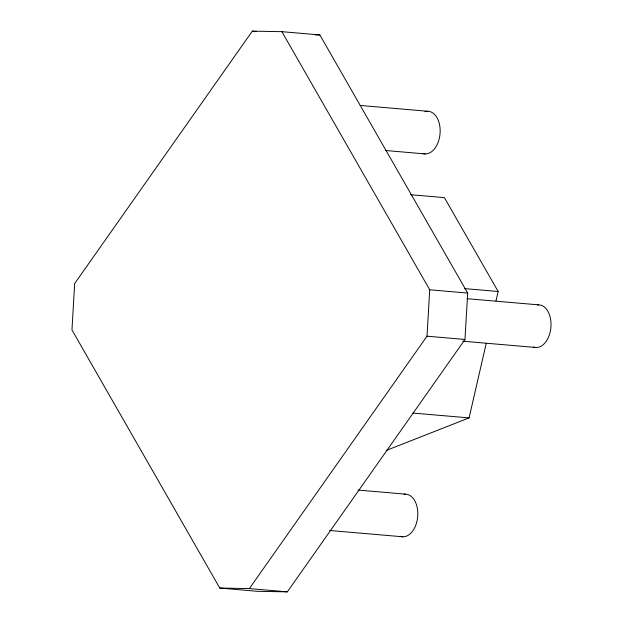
<?xml version="1.0" encoding="UTF-8"?>
<svg xmlns="http://www.w3.org/2000/svg" width="623" height="623" viewBox="0 0 623 623"><rect width="100%" height="100%" fill="white"/><g stroke="black" fill="none" stroke-linecap="round" stroke-linejoin="round"><path stroke-width="0.93" d="M219.787 588.057L249.379 588.579L427.012 336.194L429.722 289.788L281.892 31.672L252.307 31.15L74.674 283.535L71.964 329.941L219.787 588.057L257.751 591.328L287.335 591.85L464.968 339.465L467.678 293.059L319.856 34.943L281.892 31.672M386.268 450.445L469.088 417.893L486.22 343.374M495.986 300.917L498.151 291.486L444.394 197.623L410.588 194.711M315.082 34.857L319.856 34.943M252.307 31.15L256.1 31.477M360.149 105.443L427.76 111.268M385.668 150.517L425.268 153.928M464.345 288.574L498.151 291.486M429.722 289.788L467.678 293.059M467.149 298.697L538.622 304.857M427.012 336.194L464.968 339.465M462.725 341.194L536.138 347.517M413.065 413.072L469.088 417.893M358.069 490.067L405.402 494.14M329.505 530.477L402.91 536.8M249.379 588.579L287.335 591.85M403.992 494.234A21.377 13.581 -85.1 0 1 417.675 516.81A21.377 13.581 -85.1 0 1 400.153 536.302M537.213 304.943A21.377 13.581 -85.1 0 1 550.896 327.519A21.377 13.581 -85.1 0 1 533.374 347.011M424.948 111.673A21.377 13.581 -85.1 0 1 440.111 132.839A21.377 13.581 -85.1 0 1 422.511 153.429"/></g></svg>
